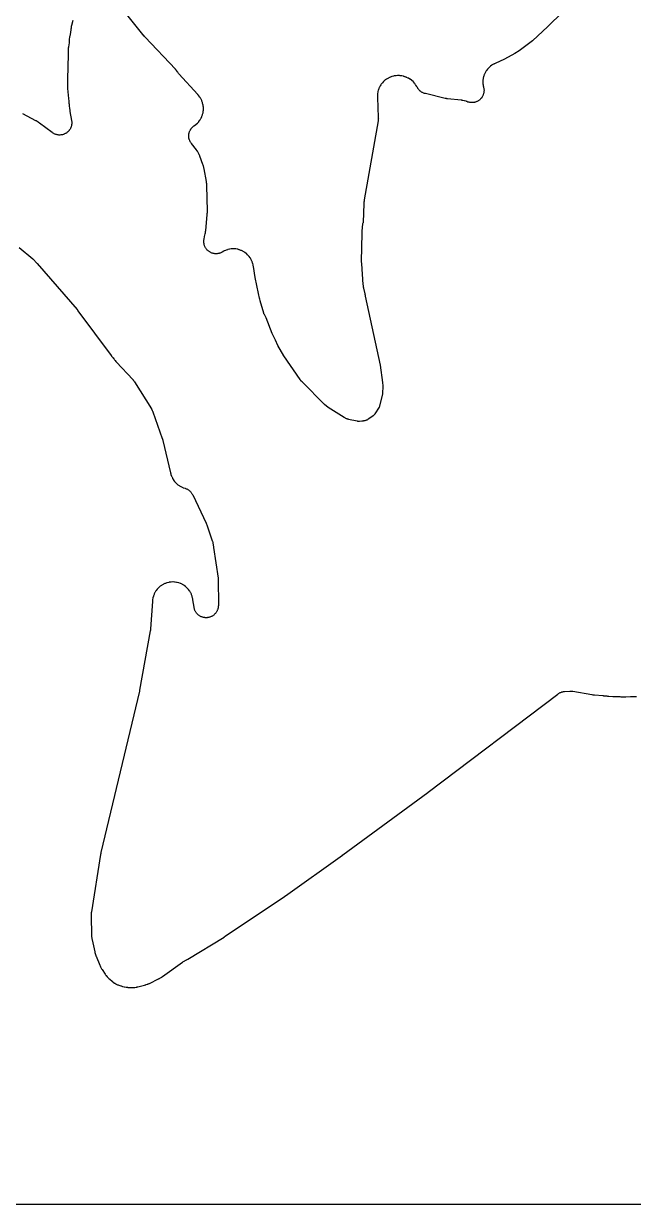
# Model space of a CAD drawing. Header units: millimetres. Extents: x 0 to 300, y 0 to 300.
# Drawn here: x 75 to 150, y -0.1 to 145.3 of the extents above; entities that cross this region are included whole.
import ezdxf

# ---------------------------------------------------------------- set-up
doc = ezdxf.new("R2010")
doc.units = ezdxf.units.MM
doc.layers.add('CUT', color=7, linetype='CONTINUOUS')

msp = doc.modelspace()

# ---------------------------------------------------------------- linework, layer by layer
at = {"layer": 'CUT'}
for points in [[(298.5625, -0.0625), (1.4375, -0.0625), (0.5522, -0.0625), (0.4788, -0.0589), (0.4206, -0.0503), (0.3635, -0.036), (0.3082, -0.0162), (0.255, 0.009), (0.2046, 0.0392), (0.1573, 0.0743), (0.1137, 0.1137), (0.0743, 0.1573), (0.0392, 0.2046), (0.009, 0.255), (-0.0162, 0.3082), (-0.036, 0.3635), (-0.0503, 0.4206), (-0.0589, 0.4788), (-0.0625, 0.5522), (-0.0625, 1.4375), (-0.0625, 298.5625)], [(81.0345, 145.6562), (80.873, 145.0492), (80.8682, 145.0299), (80.8392, 144.904), (80.835, 144.8845), (80.8038, 144.7254), (80.8003, 144.7058), (80.7797, 144.5782), (80.7768, 144.5585), (80.7293, 144.1875), (80.6383, 143.7494), (80.6361, 143.7383), (80.6216, 143.6612), (80.6195, 143.6496), (80.611, 143.5989), (80.6074, 143.5743), (80.5881, 143.4209), (80.5856, 143.3971), (80.582, 143.3559), (80.5812, 143.3447), (80.576, 143.2673), (80.5753, 143.2547), (80.5601, 142.9224), (80.4858, 142.4143), (80.4833, 142.3953), (80.4693, 142.272), (80.4674, 142.2529), (80.4548, 142.0977), (80.4535, 142.0786), (80.4474, 141.9546), (80.4467, 141.9355), (80.4032, 139.4914), (80.3757, 138.8898), (80.3752, 138.8751), (80.3732, 138.7801), (80.3731, 138.7655), (80.3734, 138.6461), (80.3737, 138.6315), (80.3763, 138.5364), (80.3769, 138.5218), (80.3836, 138.3911), (80.3717, 137.7172), (80.3716, 137.7004), (80.3727, 137.5914), (80.3731, 137.5746), (80.3783, 137.4379), (80.3792, 137.4211), (80.3864, 137.3124), (80.3877, 137.2956), (80.5051, 136.0513), (80.522, 135.7267), (80.5232, 135.7085), (80.5329, 135.5908), (80.5347, 135.5727), (80.5513, 135.4254), (80.5536, 135.4073), (80.5704, 135.2904), (80.5733, 135.2724), (80.5848, 135.2064), (80.6253, 134.7774), (80.6266, 134.7649), (80.636, 134.6839), (80.6375, 134.6715), (80.6514, 134.5701), (80.6532, 134.5577), (80.6659, 134.4772), (80.668, 134.4648), (80.8693, 133.3437), (80.8761, 133.2995), (80.8866, 133.2182), (80.8936, 133.1291), (80.8953, 133.0695), (80.8934, 132.9801), (80.8891, 132.9207), (80.8784, 132.832), (80.8683, 132.7733), (80.8488, 132.686), (80.8329, 132.6286), (80.8048, 132.5437), (80.7833, 132.4882), (80.7469, 132.4065), (80.72, 132.3533), (80.6757, 132.2757), (80.6437, 132.2255), (80.5919, 132.1526), (80.555, 132.1058), (80.4962, 132.0384), (80.4549, 131.9955), (80.3897, 131.9343), (80.3443, 131.8957), (80.2734, 131.8413), (80.2244, 131.8074), (80.1484, 131.7603), (80.0963, 131.7314), (80.016, 131.6921), (79.9613, 131.6685), (79.8775, 131.6373), (79.8207, 131.6194), (79.7342, 131.5966), (79.676, 131.5844), (79.5877, 131.5704), (79.5285, 131.564), (79.4392, 131.5588), (79.3796, 131.5583), (79.2903, 131.562), (79.231, 131.5674), (79.1424, 131.5799), (79.084, 131.5912), (78.9971, 131.6125), (78.94, 131.6295), (78.8557, 131.6593), (78.8006, 131.6819), (78.7197, 131.7199), (78.6671, 131.7479), (78.5903, 131.7938), (78.5222, 131.8392), (78.4856, 131.865), (76.9193, 133.0262), (76.9027, 133.038), (76.7938, 133.1132), (76.7769, 133.1245), (76.6371, 133.214), (76.6198, 133.2247), (76.5061, 133.2923), (76.4884, 133.3024), (74.8812, 134.1851)], [(141.2772, 146.7005), (139.4838, 144.9226), (137.5724, 143.1723), (135.9267, 141.9139), (135.4015, 141.5857), (134.158, 140.9152), (132.9974, 140.3845), (132.9837, 140.378), (132.8957, 140.3351), (132.8822, 140.3283), (132.83, 140.3012), (132.8036, 140.2866), (132.6369, 140.1891), (132.5865, 140.1561), (132.4326, 140.0439), (132.3857, 140.006), (132.2438, 139.8789), (132.201, 139.8365), (132.0726, 139.6958), (132.0342, 139.6493), (131.9205, 139.4965), (131.887, 139.4464), (131.7892, 139.2829), (131.7609, 139.2297), (131.6801, 139.0573), (131.6572, 139.0015), (131.594, 138.8218), (131.5769, 138.764), (131.5321, 138.5789), (131.5209, 138.5197), (131.4948, 138.331), (131.4896, 138.2709), (131.4826, 138.0806), (131.4834, 138.0203), (131.4956, 137.8302), (131.5024, 137.7703), (131.5336, 137.5824), (131.5464, 137.5235), (131.564, 137.4587), (131.5744, 137.4164), (131.5915, 137.3384), (131.606, 137.2525), (131.613, 137.195), (131.6191, 137.1081), (131.6204, 137.0501), (131.6182, 136.963), (131.6139, 136.9052), (131.6032, 136.8187), (131.5934, 136.7616), (131.5744, 136.6766), (131.5591, 136.6206), (131.532, 136.5378), (131.5113, 136.4837), (131.4763, 136.4039), (131.4505, 136.3519), (131.4079, 136.2759), (131.3772, 136.2267), (131.3275, 136.1552), (131.2922, 136.1092), (131.2358, 136.0428), (131.1962, 136.0004), (131.1337, 135.9398), (131.0902, 135.9015), (131.0221, 135.8471), (130.975, 135.8132), (130.902, 135.7657), (130.8519, 135.7365), (130.7746, 135.6963), (130.722, 135.672), (130.6412, 135.6395), (130.5864, 135.6204), (130.5028, 135.5959), (130.4464, 135.5822), (130.3609, 135.5658), (130.3035, 135.5577), (130.2167, 135.5497), (130.1588, 135.5471), (130.0717, 135.5475), (130.0138, 135.5506), (129.9271, 135.5594), (129.8697, 135.568), (129.7843, 135.5852), (129.7281, 135.5993), (129.6448, 135.6247), (129.5696, 135.6515), (129.5289, 135.6672), (129.4649, 135.6937), (129.4108, 135.713), (129.237, 135.766), (129.1813, 135.7801), (129.0008, 135.8168), (128.9725, 135.8218), (128.9171, 135.8303), (128.9028, 135.8324), (128.8102, 135.8443), (128.7959, 135.846), (127.1373, 136.0198), (127.1226, 136.0215), (127.0883, 136.0257), (127.0737, 136.0276), (127.0558, 136.03), (127.0412, 136.0322), (127.0071, 136.0375), (126.9925, 136.0398), (126.9667, 136.0443), (126.9521, 136.0469), (126.9182, 136.0533), (126.9037, 136.0562), (126.8861, 136.0598), (126.8716, 136.0629), (126.8379, 136.0704), (126.8235, 136.0738), (124.4008, 136.6561), (124.3574, 136.6677), (124.2783, 136.691), (124.1934, 136.7206), (124.1379, 136.7431), (124.0564, 136.7811), (124.0034, 136.8091), (123.9261, 136.855), (123.8762, 136.8881), (123.8038, 136.9415), (123.7575, 136.9794), (123.6908, 137.0398), (123.6485, 137.0822), (123.5882, 137.1489), (123.5503, 137.1953), (123.497, 137.2677), (123.4639, 137.3176), (123.4181, 137.395), (123.3779, 137.4712), (123.3677, 137.4913), (123.3641, 137.4984), (123.3423, 137.5385), (123.2439, 137.7042), (123.2103, 137.7547), (123.0961, 137.9089), (123.0576, 137.9558), (122.9284, 138.0977), (122.8854, 138.1404), (122.7425, 138.2685), (122.6954, 138.3067), (122.5403, 138.4197), (122.4895, 138.4529), (122.3239, 138.5497), (122.27, 138.5776), (122.093, 138.6583), (122.065, 138.6702), (122.0099, 138.692), (121.9958, 138.6974), (121.9142, 138.7273), (121.8859, 138.7369), (121.8064, 138.7616), (121.7924, 138.7658), (121.7373, 138.7815), (121.7089, 138.7889), (121.5257, 138.8314), (121.468, 138.8419), (121.2842, 138.8661), (121.2257, 138.8709), (121.0404, 138.877), (120.9817, 138.876), (120.7966, 138.864), (120.7384, 138.8573), (120.5554, 138.8273), (120.498, 138.815), (120.3188, 138.7672), (120.263, 138.7493), (120.212, 138.7302), (120.1295, 138.7029), (120.0738, 138.6814), (119.9014, 138.6045), (119.8481, 138.5775), (119.6842, 138.484), (119.6339, 138.4518), (119.4801, 138.3424), (119.4333, 138.3054), (119.2911, 138.1812), (119.2481, 138.1398), (119.119, 138.0021), (119.0804, 137.9566), (118.9656, 137.8068), (118.9317, 137.7576), (118.8324, 137.5971), (118.8035, 137.5449), (118.7206, 137.3753), (118.6971, 137.3204), (118.6315, 137.1434), (118.6135, 137.0865), (118.5658, 136.9039), (118.5536, 136.8454), (118.5243, 136.659), (118.5179, 136.5996), (118.5071, 136.4086), (118.5062, 136.3787), (118.5058, 136.3204), (118.5059, 136.3055), (118.5076, 136.2085), (118.5081, 136.1935), (118.6154, 133.7025), (118.6159, 133.6904), (118.6164, 133.6739), (118.6165, 133.6253), (118.6145, 133.5441), (118.6129, 133.5083), (118.6098, 133.4725), (118.6013, 133.3918), (118.5948, 133.3436), (118.5922, 133.3274), (118.5902, 133.3154), (116.8897, 123.6019), (116.8896, 123.6015), (116.8866, 123.5824), (116.8689, 123.4583), (116.8665, 123.4391), (116.8494, 123.2828), (116.8476, 123.2636), (116.838, 123.1386), (116.8368, 123.1193), (116.7331, 120.8001), (116.7012, 120.6876), (116.688, 120.6305), (116.6546, 120.4455), (116.6501, 120.4165), (116.6427, 120.3598), (116.6409, 120.3452), (116.6309, 120.2504), (116.6296, 120.2358), (116.5846, 119.6809), (116.5839, 119.6716), (116.5797, 119.607), (116.5791, 119.5971), (116.5752, 119.5165), (116.5748, 119.5068), (116.5727, 119.4431), (116.5725, 119.4326), (116.5214, 116.0381), (116.5213, 116.0245), (116.522, 115.9362), (116.5223, 115.9227), (116.5256, 115.8119), (116.5262, 115.7983), (116.5308, 115.7102), (116.5317, 115.6966), (116.7231, 113.167), (116.724, 113.1566), (116.7308, 113.0833), (116.7319, 113.0724), (116.7373, 113.0245), (116.7403, 113.0015), (116.762, 112.8583), (116.7657, 112.8362), (116.7729, 112.7981), (116.775, 112.7878), (116.7898, 112.7166), (116.7923, 112.7051), (116.9527, 112.0028), (116.9533, 111.9983), (116.9556, 111.9828), (116.976, 111.8564), (116.9787, 111.8409), (116.9975, 111.7407), (117.0006, 111.7253), (118.8332, 103.2154), (119.1189, 101.1067), (119.1629, 100.6956), (119.1471, 99.7218), (119.14, 99.6805), (118.7087, 98.0698), (118.1995, 97.2575), (118.1766, 97.2229), (118.1332, 97.1603), (118.0828, 97.0944), (118.06, 97.0672), (118.0197, 97.0356), (117.9837, 97.0089), (117.5534, 96.7057), (117.3674, 96.5811), (117.3314, 96.5581), (117.2644, 96.5177), (117.1893, 96.4771), (117.145, 96.4558), (117.129, 96.4486), (117.1052, 96.4386), (117.0347, 96.4147), (116.971, 96.3971), (116.8797, 96.3771), (116.809, 96.3653), (116.8022, 96.3642), (116.7543, 96.3576), (116.5807, 96.3385), (116.2942, 96.3083), (116.2522, 96.3048), (116.2371, 96.304), (116.1999, 96.3071), (116.1903, 96.308), (116.1902, 96.308), (116.1894, 96.3081), (116.1879, 96.3082), (116.1141, 96.3176), (116.0439, 96.3297), (116.0057, 96.3371), (114.9549, 96.5645), (114.9413, 96.5674), (114.9042, 96.5775), (114.8932, 96.5806), (114.8783, 96.5849), (114.8344, 96.5987), (114.7619, 96.6236), (114.7301, 96.6352), (114.6987, 96.648), (114.6284, 96.6784), (114.593, 96.6948), (114.5885, 96.6968), (114.5747, 96.7036), (114.5646, 96.7087), (114.4023, 96.7915), (112.4263, 98.0179), (111.9766, 98.3793), (109.2238, 101.1808), (109.1324, 101.2759), (109.1308, 101.2775), (109.1293, 101.2791), (109.1292, 101.2792), (109.1159, 101.2939), (109.0956, 101.3171), (109.0798, 101.3357), (109.0709, 101.3465), (109.0676, 101.3505), (109.0488, 101.3742), (109.0078, 101.4277), (108.9915, 101.4501), (108.9806, 101.4654), (106.9923, 104.3894), (106.2552, 105.6412), (105.9446, 106.2974), (105.5582, 107.1139), (104.8033, 109.0395), (104.7978, 109.0531), (104.7609, 109.1408), (104.755, 109.1542), (104.7316, 109.2064), (104.7189, 109.2328), (104.6337, 109.4001), (104.6046, 109.4509), (104.5308, 109.5663), (104.507, 109.6388), (104.0872, 111.1552), (104.0201, 111.3976), (104.0064, 111.4468), (103.9991, 111.4732), (103.8706, 112.0696), (103.4495, 114.0231), (103.2516, 115.3616), (103.2493, 115.376), (103.2332, 115.4696), (103.2305, 115.484), (103.2194, 115.5399), (103.213, 115.5685), (103.1678, 115.7502), (103.1509, 115.8061), (103.089, 115.9802), (103.0668, 116.0342), (102.9883, 116.2014), (102.9609, 116.253), (102.8665, 116.4118), (102.8342, 116.4605), (102.7248, 116.6093), (102.688, 116.6547), (102.5646, 116.7921), (102.5235, 116.8337), (102.3874, 116.9585), (102.3425, 116.9959), (102.1948, 117.1069), (102.1465, 117.1397), (101.9887, 117.2358), (101.9374, 117.2637), (101.7711, 117.3441), (101.7173, 117.3669), (101.544, 117.4306), (101.4882, 117.4481), (101.3095, 117.4947), (101.2523, 117.5067), (101.0698, 117.5357), (101.0118, 117.542), (100.8274, 117.5532), (100.769, 117.5538), (100.5844, 117.547), (100.5262, 117.5419), (100.3431, 117.5172), (100.2857, 117.5065), (100.1059, 117.464), (100.0498, 117.4478), (99.875, 117.3881), (99.8207, 117.3665), (99.6525, 117.29), (99.6006, 117.2633), (99.4148, 117.1559), (99.3753, 117.1343), (99.3019, 117.0966), (99.2198, 117.0596), (99.164, 117.0377), (99.0786, 117.009), (99.0209, 116.9928), (98.9331, 116.9728), (98.8741, 116.9624), (98.7847, 116.9513), (98.7249, 116.9469), (98.6349, 116.9447), (98.5749, 116.9463), (98.4851, 116.9532), (98.4256, 116.9608), (98.337, 116.9766), (98.2786, 116.9901), (98.1919, 117.0147), (98.1352, 117.0339), (98.0514, 117.0671), (97.9968, 117.0919), (97.9168, 117.1332), (97.865, 117.1634), (97.7895, 117.2125), (97.741, 117.2477), (97.6708, 117.3041), (97.626, 117.344), (97.5618, 117.4072), (97.5213, 117.4513), (97.4637, 117.5206), (97.4278, 117.5686), (97.3774, 117.6432), (97.3464, 117.6946), (97.3038, 117.7739), (97.2781, 117.8281), (97.2436, 117.9113), (97.2235, 117.9677), (97.1975, 118.0539), (97.1831, 118.1121), (97.1658, 118.2005), (97.1573, 118.2599), (97.149, 118.3496), (97.1464, 118.4095), (97.1471, 118.4995), (97.1506, 118.5594), (97.1602, 118.6489), (97.1732, 118.7304), (97.1814, 118.7747), (97.232, 119.0149), (97.245, 119.0761), (97.2796, 119.2405), (97.3119, 119.3936), (97.3151, 119.41), (97.3346, 119.5168), (97.3373, 119.5333), (97.358, 119.668), (97.3603, 119.6845), (97.3737, 119.7922), (97.3756, 119.8088), (97.5627, 121.742), (97.5641, 121.7599), (97.5719, 121.8766), (97.5728, 121.8946), (97.5782, 122.0413), (97.5786, 122.0593), (97.5793, 122.1763), (97.5792, 122.1943), (97.5046, 125.3638), (97.5043, 125.3746), (97.5011, 125.4504), (97.5005, 125.4617), (97.4975, 125.5114), (97.4956, 125.5352), (97.4806, 125.6839), (97.4779, 125.7068), (97.4723, 125.7464), (97.4707, 125.7572), (97.459, 125.8313), (97.457, 125.8433), (97.1797, 127.3914), (97.1771, 127.4048), (97.1596, 127.491), (97.1568, 127.5042), (97.1451, 127.5558), (97.1386, 127.5821), (97.092, 127.7518), (97.0843, 127.7778), (97.068, 127.8281), (97.0637, 127.841), (97.0347, 127.9241), (97.0301, 127.9368), (96.6435, 128.9706), (96.6381, 128.9844), (96.6019, 129.0743), (96.5962, 129.088), (96.5731, 129.1414), (96.5606, 129.1685), (96.4764, 129.3398), (96.4474, 129.3918), (96.3466, 129.5539), (96.3302, 129.5788), (96.2971, 129.6266), (96.2885, 129.6388), (96.2313, 129.717), (96.2224, 129.7289), (95.6108, 130.5237), (95.5852, 130.5586), (95.5399, 130.6238), (95.4939, 130.6972), (95.4657, 130.7475), (95.427, 130.8249), (95.4037, 130.8777), (95.3727, 130.9585), (95.3546, 131.0133), (95.3314, 131.0967), (95.3187, 131.153), (95.3037, 131.2383), (95.2964, 131.2955), (95.2896, 131.3818), (95.2879, 131.4395), (95.2895, 131.526), (95.2933, 131.5836), (95.3032, 131.6696), (95.3125, 131.7265), (95.3306, 131.8112), (95.3454, 131.867), (95.3715, 131.9495), (95.3916, 132.0036), (95.4256, 132.0832), (95.4507, 132.1351), (95.4922, 132.2111), (95.5222, 132.2604), (95.5708, 132.3321), (95.6055, 132.3782), (95.6607, 132.4448), (95.6996, 132.4874), (95.761, 132.5485), (95.8038, 132.5871), (95.8708, 132.642), (95.9346, 132.6892), (95.97, 132.7142), (95.9846, 132.724), (96.0088, 132.741), (96.1606, 132.8539), (96.2062, 132.8913), (96.3443, 133.0168), (96.386, 133.0586), (96.5111, 133.197), (96.5485, 133.2427), (96.6594, 133.3928), (96.6921, 133.4419), (96.7877, 133.6021), (96.8154, 133.6542), (96.8949, 133.8231), (96.9173, 133.8776), (96.9798, 134.0535), (96.9968, 134.11), (97.0416, 134.2911), (97.053, 134.349), (97.0799, 134.5337), (97.0855, 134.5924), (97.0941, 134.7788), (97.0939, 134.8378), (97.0841, 135.0242), (97.0781, 135.0829), (97.0501, 135.2674), (97.0384, 135.3252), (96.9924, 135.506), (96.975, 135.5625), (96.9115, 135.7379), (96.8887, 135.7923), (96.8082, 135.9607), (96.7801, 136.0126), (96.6835, 136.1722), (96.6505, 136.2211), (96.5371, 136.3726), (96.5188, 136.3957), (96.482, 136.4401), (96.4725, 136.4514), (96.4095, 136.5237), (96.3996, 136.5347), (94.0649, 139.0855), (94.064, 139.0871), (94.0355, 139.138), (93.9375, 139.2941), (93.9041, 139.342), (93.7898, 139.4899), (93.7714, 139.5125), (93.7345, 139.5558), (93.7249, 139.5668), (93.6616, 139.6374), (93.6517, 139.6481), (89.9242, 143.6092), (89.9155, 143.6187), (89.9118, 143.6228), (89.9032, 143.6324), (89.8995, 143.6365), (89.8906, 143.6464), (89.8861, 143.6515), (89.8757, 143.6634), (89.8712, 143.6685), (89.866, 143.6744), (89.8616, 143.6796), (89.8513, 143.6917), (89.8474, 143.6962), (89.8392, 143.7061), (89.8275, 143.7203), (89.8224, 143.7265), (87.6666, 146.3883)], [(74.4389, 117.7325), (76.0837, 116.3148), (76.6503, 115.7418), (81.5477, 110.0674), (81.5521, 110.0622), (81.5623, 110.0502), (81.5666, 110.045), (81.577, 110.0326), (81.5823, 110.0263), (81.5946, 110.0113), (81.5998, 110.0049), (81.6058, 109.9974), (81.611, 109.9909), (81.6231, 109.9757), (81.6282, 109.9691), (81.6308, 109.9658), (81.6368, 109.958), (81.6507, 109.9397), (81.6566, 109.9318), (85.7269, 104.4437), (85.735, 104.433), (85.7883, 104.3645), (85.7966, 104.354), (85.8654, 104.2694), (85.8739, 104.2591), (85.9302, 104.1929), (85.939, 104.1829), (85.9474, 104.1735), (85.961, 104.1555), (85.9777, 104.1346), (86.0889, 104.0009), (86.1064, 103.9808), (86.1116, 103.9751), (86.1619, 103.9079), (86.1715, 103.8953), (86.2352, 103.8147), (86.2451, 103.8024), (86.3278, 103.7033), (86.338, 103.6913), (86.4059, 103.6141), (86.4165, 103.6023), (88.4108, 101.4509), (88.4181, 101.443), (88.4293, 101.4306), (88.4475, 101.4099), (88.4714, 101.3817), (88.4922, 101.3564), (88.5083, 101.3359), (88.5175, 101.3242), (88.5208, 101.3198), (88.5399, 101.2938), (88.5813, 101.2353), (88.6053, 101.1997), (88.6131, 101.1874), (88.6189, 101.1783), (90.6897, 97.8491), (90.696, 97.8389), (90.7044, 97.825), (90.7281, 97.7831), (90.7658, 97.7123), (90.7819, 97.6807), (90.7966, 97.6485), (90.8286, 97.5749), (90.8465, 97.5303), (90.8522, 97.5151), (90.8563, 97.5038), (92.0277, 94.2196), (92.0319, 94.2078), (92.0413, 94.1802), (92.0452, 94.1683), (92.05, 94.1538), (92.0538, 94.1419), (92.0624, 94.114), (92.066, 94.102), (92.0701, 94.0883), (92.0735, 94.0762), (92.0814, 94.0482), (92.0847, 94.0361), (92.0886, 94.0213), (92.0917, 94.0092), (92.0988, 93.9809), (92.1018, 93.9688), (93.0422, 89.9788), (93.0459, 89.964), (93.0712, 89.8679), (93.0752, 89.8532), (93.0919, 89.7959), (93.1011, 89.7668), (93.1652, 89.5817), (93.1881, 89.525), (93.2696, 89.3499), (93.2982, 89.2958), (93.397, 89.1299), (93.4309, 89.079), (93.5461, 88.924), (93.585, 88.8768), (93.7155, 88.7343), (93.7589, 88.6914), (93.9032, 88.5628), (93.9508, 88.5245), (94.1074, 88.4114), (94.1586, 88.3781), (94.3259, 88.2814), (94.3803, 88.2536), (94.5565, 88.1744), (94.6135, 88.1523), (94.8464, 88.075), (94.8481, 88.0744), (94.9079, 88.0548), (94.9869, 88.0245), (95.0395, 88.0015), (95.1166, 87.9632), (95.1666, 87.9354), (95.2397, 87.8899), (95.2868, 87.8574), (95.3552, 87.8052), (95.399, 87.7683), (95.4621, 87.7098), (95.5022, 87.6689), (95.5594, 87.6047), (95.5954, 87.5601), (95.6463, 87.4907), (95.6778, 87.443), (95.7218, 87.369), (95.7588, 87.2994), (95.7781, 87.2609), (97.4169, 83.7862), (97.419, 83.7817), (97.4225, 83.7741), (97.4322, 83.7525), (97.4492, 83.7133), (97.4565, 83.696), (97.4646, 83.6763), (97.4667, 83.6709), (97.4683, 83.667), (97.477, 83.6445), (97.4932, 83.6008), (97.5002, 83.5813), (98.1751, 81.6241), (98.1961, 81.5538), (98.2332, 81.4091), (98.2483, 81.3377), (98.2483, 81.3376), (98.2495, 81.3299), (98.2502, 81.3252), (98.3203, 80.8558), (98.3306, 80.7867), (98.8904, 77.0357), (98.8914, 77.0295), (98.8929, 77.0189), (98.8966, 76.9888), (98.9025, 76.9341), (98.9048, 76.9102), (98.907, 76.883), (98.9075, 76.8756), (98.9079, 76.8702), (98.9096, 76.8393), (98.9119, 76.7795), (98.9125, 76.753), (98.938, 73.8206), (98.9381, 73.8142), (98.9381, 73.8035), (98.9376, 73.773), (98.9358, 73.7179), (98.9347, 73.6939), (98.9331, 73.6665), (98.9327, 73.6591), (98.9323, 73.6537), (98.9297, 73.6227), (98.9236, 73.563), (98.9205, 73.5366), (98.9118, 73.4705), (98.9049, 73.4266), (98.8902, 73.3466), (98.87, 73.2602), (98.8537, 73.2034), (98.8251, 73.1193), (98.8032, 73.0644), (98.7664, 72.9836), (98.7393, 72.9311), (98.6947, 72.8543), (98.6626, 72.8048), (98.6107, 72.7328), (98.5738, 72.6866), (98.515, 72.6201), (98.4737, 72.5777), (98.4087, 72.5173), (98.3635, 72.4793), (98.2928, 72.4256), (98.244, 72.3922), (98.1684, 72.3457), (98.1166, 72.3172), (98.0368, 72.2784), (97.9824, 72.2552), (97.8991, 72.2245), (97.8428, 72.2067), (97.7569, 72.1843), (97.699, 72.1723), (97.6113, 72.1584), (97.5526, 72.1521), (97.4639, 72.147), (97.4048, 72.1465), (97.3161, 72.1501), (97.2573, 72.1554), (97.1694, 72.1678), (97.1113, 72.1789), (97.0251, 72.1998), (96.9684, 72.2166), (96.8846, 72.246), (96.8299, 72.2682), (96.7494, 72.3057), (96.6971, 72.3333), (96.6207, 72.3785), (96.5714, 72.411), (96.4998, 72.4636), (96.454, 72.5008), (96.3879, 72.5602), (96.3459, 72.6018), (96.2861, 72.6673), (96.2484, 72.7128), (96.1953, 72.784), (96.1623, 72.833), (96.1164, 72.909), (96.0884, 72.9611), (96.0503, 73.0412), (96.0275, 73.0958), (95.9974, 73.1793), (95.9802, 73.2358), (95.9585, 73.3219), (95.9425, 73.4016), (95.9349, 73.4454), (95.7986, 74.359), (95.7962, 74.3734), (95.7799, 74.467), (95.7772, 74.4814), (95.7661, 74.5374), (95.7596, 74.5659), (95.7141, 74.7477), (95.6971, 74.8037), (95.6349, 74.9777), (95.6126, 75.0318), (95.5338, 75.1989), (95.5063, 75.2505), (95.4115, 75.4093), (95.3792, 75.458), (95.2694, 75.6067), (95.2325, 75.652), (95.1088, 75.7894), (95.0676, 75.8309), (94.9311, 75.9555), (94.8861, 75.9928), (94.7381, 76.1036), (94.6897, 76.1363), (94.5317, 76.2322), (94.4803, 76.2601), (94.3136, 76.3401), (94.2598, 76.3628), (94.0861, 76.4263), (94.0303, 76.4436), (93.8514, 76.4899), (93.7941, 76.5017), (93.6115, 76.5303), (93.5534, 76.5365), (93.3688, 76.5472), (93.3104, 76.5478), (93.1257, 76.5404), (93.0674, 76.5353), (92.8843, 76.51), (92.8269, 76.4992), (92.6471, 76.4563), (92.5909, 76.4399), (92.4162, 76.3797), (92.3619, 76.3579), (92.1939, 76.281), (92.142, 76.2541), (91.9822, 76.1611), (91.9332, 76.1293), (91.7832, 76.0212), (91.7375, 75.9847), (91.5988, 75.8626), (91.5568, 75.8218), (91.4306, 75.6868), (91.3929, 75.6421), (91.2804, 75.4954), (91.2472, 75.4473), (91.1496, 75.2904), (91.1211, 75.2393), (91.0393, 75.0736), (91.0159, 75.0199), (90.9506, 74.847), (90.9326, 74.7914), (90.8844, 74.613), (90.8719, 74.5559), (90.8409, 74.371), (90.8367, 74.3421), (90.83, 74.2854), (90.8285, 74.2709), (90.8196, 74.1762), (90.8184, 74.1617), (90.5855, 70.7888), (90.5845, 70.7765), (90.5822, 70.7479), (90.5811, 70.7356), (90.5796, 70.7206), (90.5783, 70.7084), (90.5752, 70.6798), (90.5737, 70.6676), (90.5711, 70.6459), (90.5694, 70.6337), (90.5655, 70.6052), (90.5637, 70.593), (90.5615, 70.5781), (90.5595, 70.5659), (90.5548, 70.5376), (90.5527, 70.5254), (89.2393, 63.2467), (89.2384, 63.2417), (89.2363, 63.2302), (89.2353, 63.2252), (89.2341, 63.2187), (89.2331, 63.2137), (89.2319, 63.2075), (89.2294, 63.195), (89.229, 63.1932), (89.2278, 63.187), (89.2256, 63.1762), (89.2243, 63.1702), (89.2213, 63.1563), (89.2202, 63.151), (89.2176, 63.1393), (89.2138, 63.123), (89.2122, 63.1159), (84.4867, 43.2575), (84.4857, 43.253), (84.4784, 43.2215), (84.4774, 43.2168), (84.4749, 43.2057), (84.4727, 43.1951), (84.4583, 43.1241), (84.4563, 43.1137), (84.4496, 43.0777), (84.4484, 43.0705), (84.4413, 43.0296), (84.4402, 43.0227), (83.308, 35.9419), (83.306, 35.9286), (83.2942, 35.8421), (83.2925, 35.8288), (83.2866, 35.7767), (83.2841, 35.75), (83.2721, 35.5759), (83.2708, 35.5491), (83.2695, 35.4966), (83.2694, 35.4832), (83.2692, 35.396), (83.2693, 35.3825), (83.3156, 33.1244), (83.3161, 33.1095), (83.3205, 33.013), (83.3213, 32.9981), (83.3254, 32.9402), (83.3282, 32.9106), (83.3513, 32.7188), (83.3555, 32.6894), (83.3653, 32.6322), (83.368, 32.6176), (83.3866, 32.5227), (83.3897, 32.5082), (83.7226, 31.0107), (83.7255, 30.9984), (83.7449, 30.9189), (83.748, 30.9067), (83.7607, 30.8591), (83.7677, 30.8349), (83.8165, 30.6786), (83.8246, 30.6547), (83.8412, 30.6084), (83.8456, 30.5966), (83.8749, 30.5201), (83.8795, 30.5084), (84.338, 29.3826), (84.3437, 29.3689), (84.3822, 29.2808), (84.3883, 29.2673), (84.4127, 29.2149), (84.4258, 29.1884), (84.5155, 29.0184), (84.53, 28.9926), (84.5594, 28.9429), (84.5671, 28.9302), (84.6181, 28.8487), (84.6261, 28.8363), (85, 28.2706), (85.0082, 28.2586), (85.0622, 28.181), (85.0707, 28.1691), (85.1043, 28.1233), (85.122, 28.1003), (85.2394, 27.9554), (85.2782, 27.9121), (85.409, 27.7793), (85.43, 27.759), (85.4717, 27.7206), (85.4826, 27.7108), (85.5536, 27.6485), (85.5647, 27.639), (85.8523, 27.3988), (85.8625, 27.3905), (85.929, 27.3374), (85.9394, 27.3293), (85.9801, 27.2982), (86.0012, 27.2828), (86.1391, 27.1867), (86.1833, 27.1587), (86.3271, 27.0762), (86.3736, 27.0521), (86.526, 26.9815), (86.55, 26.971), (86.5974, 26.9516), (86.6096, 26.9467), (86.689, 26.9161), (86.7013, 26.9115), (86.9452, 26.8235), (86.9593, 26.8186), (87.0511, 26.788), (87.0653, 26.7835), (87.1208, 26.7665), (87.1495, 26.7585), (87.3345, 26.7118), (87.3928, 26.7001), (87.5815, 26.672), (87.6111, 26.6684), (87.6689, 26.6627), (87.6837, 26.6614), (87.7802, 26.6543), (87.7951, 26.6534), (88.1729, 26.635), (88.1878, 26.6345), (88.2843, 26.6321), (88.2992, 26.632), (88.3572, 26.632), (88.3869, 26.6328), (88.577, 26.6424), (88.6361, 26.6483), (88.8244, 26.6767), (88.8537, 26.6818), (88.9105, 26.6933), (88.925, 26.6964), (89.0192, 26.7178), (89.0336, 26.7213), (89.8462, 26.9274), (89.8608, 26.9313), (89.9554, 26.9579), (89.9699, 26.9622), (90.0263, 26.9796), (90.055, 26.9892), (90.2395, 27.0564), (90.2677, 27.0675), (90.3221, 27.0904), (90.3359, 27.0965), (90.4254, 27.137), (90.4391, 27.1434), (91.5792, 27.6943), (91.5911, 27.7002), (91.6681, 27.7395), (91.6799, 27.7457), (91.7257, 27.7704), (91.7489, 27.7836), (91.8973, 27.8723), (91.9198, 27.8864), (91.9632, 27.9151), (91.9742, 27.9225), (92.0454, 27.9718), (92.0562, 27.9795), (94.5258, 29.7709), (94.5651, 29.7978), (94.6383, 29.8452), (94.7208, 29.8926), (94.7986, 29.932), (94.8417, 29.9524), (94.8422, 29.9527), (94.8654, 29.9635), (95.0141, 30.0369), (95.0368, 30.0487), (95.0879, 30.0767), (95.1, 30.0835), (95.1782, 30.1287), (95.1901, 30.1358), (99.6418, 32.8488), (99.6471, 32.852), (99.6838, 32.875), (99.6895, 32.8785), (99.735, 32.9076), (99.7405, 32.9112), (99.7762, 32.9345), (99.782, 32.9384), (107.086, 37.8438), (107.0894, 37.8461), (107.1131, 37.8622), (107.1168, 37.8647), (107.1462, 37.8851), (107.1498, 37.8876), (107.1729, 37.9038), (107.1767, 37.9065), (114.204, 42.9299), (114.2053, 42.9308), (114.214, 42.9371), (114.2154, 42.9381), (114.2263, 42.9459), (114.2276, 42.9469), (114.2362, 42.9532), (114.2376, 42.9542), (124.712, 50.6168), (124.714, 50.6183), (124.728, 50.6287), (124.7301, 50.6303), (124.7476, 50.6432), (124.7497, 50.6448), (124.7634, 50.6551), (124.7656, 50.6568), (140.7031, 62.7557), (140.738, 62.7809), (140.8031, 62.8255), (140.8764, 62.8708), (140.9265, 62.8986), (141.0038, 62.9367), (141.0564, 62.9595), (141.1369, 62.99), (141.1914, 63.0078), (141.2745, 63.0304), (141.3305, 63.0429), (141.4154, 63.0575), (141.4937, 63.0671), (141.5366, 63.0714), (142.1675, 63.1187), (142.1768, 63.1193), (142.1913, 63.1203), (142.2152, 63.1215), (142.2474, 63.1227), (142.2759, 63.1233), (142.2799, 63.1234), (142.3301, 63.1223), (142.3984, 63.1189), (142.463, 63.1133), (142.5086, 63.1078), (142.5463, 63.1023), (142.5585, 63.1003), (142.5677, 63.0987), (144.8938, 62.6888), (144.9072, 62.6866), (144.9947, 62.6732), (145.0082, 62.6713), (145.1183, 62.657), (145.1319, 62.6554), (145.2199, 62.646), (145.2334, 62.6447), (146.2456, 62.5598), (146.2648, 62.5567), (146.2777, 62.5548), (146.328, 62.5479), (146.3539, 62.545), (146.5221, 62.5293), (146.548, 62.5274), (146.5988, 62.5249), (146.6118, 62.5244), (146.6235, 62.5241), (146.719, 62.5142), (146.7334, 62.5129), (146.827, 62.5055), (146.8414, 62.5045), (146.9591, 62.4981), (146.9736, 62.4974), (146.9983, 62.4967), (147.4893, 62.4555), (147.5033, 62.4545), (147.594, 62.449), (147.608, 62.4483), (147.722, 62.4441), (147.736, 62.4437), (147.8268, 62.4425), (147.8408, 62.4424), (148.1999, 62.4459), (148.3048, 62.4365), (148.3246, 62.4351), (148.4531, 62.4278), (148.4729, 62.4271), (148.6343, 62.4233), (148.6542, 62.4232), (148.7829, 62.4245), (148.7857, 62.4246), (148.9048, 62.4236), (148.9239, 62.4237), (149.048, 62.4267), (149.0671, 62.4274), (149.6484, 62.4597), (150.3637, 62.4665)]]:
    msp.add_lwpolyline(points, dxfattribs=at)

doc.saveas('drawing.dxf')
